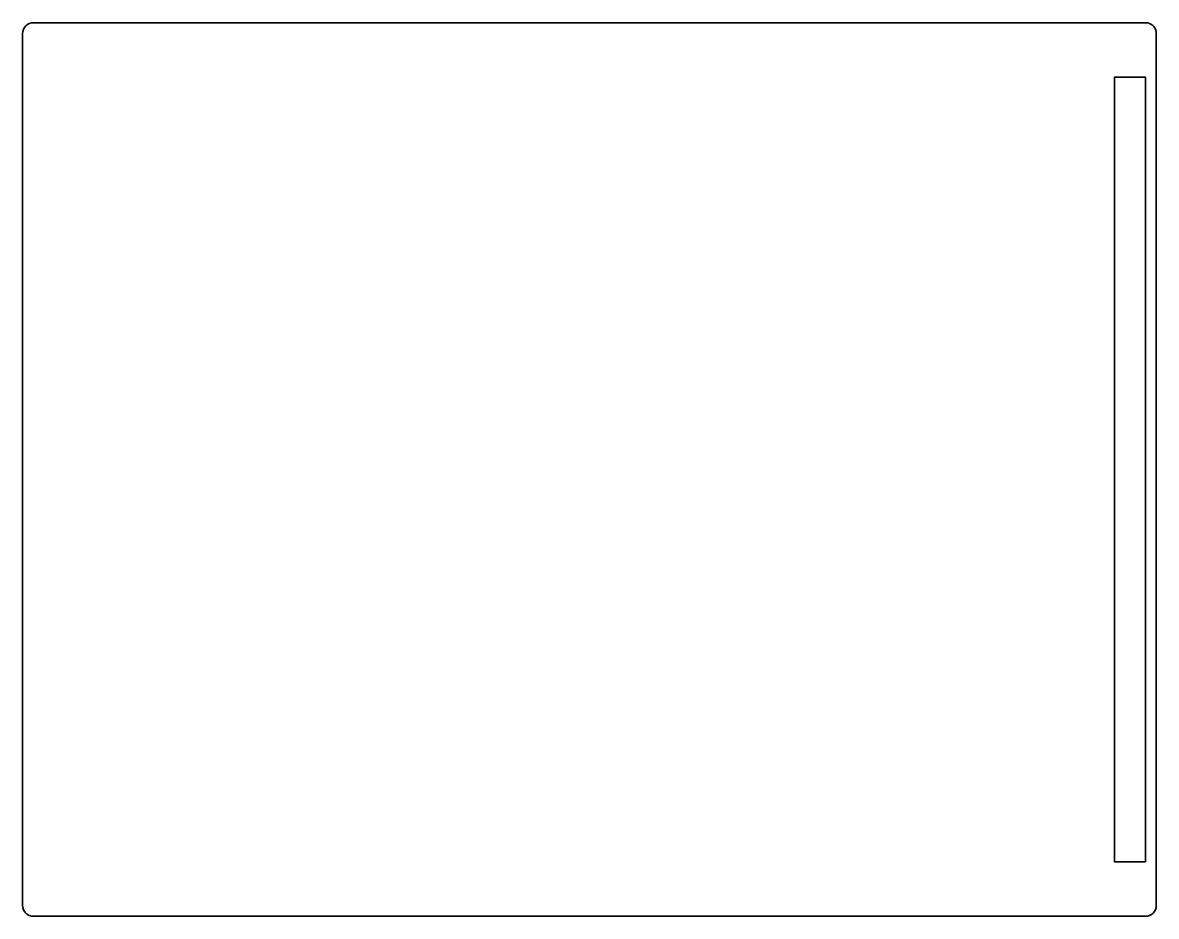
# Model space of a CAD drawing. Header units: inches. Extents: x 11.6 to 37.6, y -34 to -13.5.
import ezdxf

# ---------------------------------------------------------------- set-up
doc = ezdxf.new("R2010")
doc.units = ezdxf.units.IN
doc.header["$MEASUREMENT"] = 0
doc.layers.add('Outline', color=7, linetype='Continuous', lineweight=0)
doc.layers.add('Pocket', color=7, linetype='Continuous', lineweight=0)

msp = doc.modelspace()

# ---------------------------------------------------------------- linework, layer by layer
at = {"layer": 'Outline', "color": 18, "lineweight": 35, "true_color": 0x000000}
msp.add_open_spline([(37.357, -34.016), (37.357, -34.016), (11.857, -34.016), (11.857, -34.016), (11.719, -34.016), (11.607, -33.904), (11.607, -33.766), (11.607, -33.766), (11.607, -13.766), (11.607, -13.766), (11.607, -13.628), (11.719, -13.516), (11.857, -13.516), (11.857, -13.516), (37.357, -13.516), (37.357, -13.516), (37.495, -13.516), (37.607, -13.628), (37.607, -13.766), (37.607, -13.766), (37.607, -33.766), (37.607, -33.766), (37.607, -33.904), (37.495, -34.016), (37.357, -34.016)], degree=3, knots=[0, 0, 0, 0, 1, 1, 1, 2, 2, 2, 3, 3, 3, 4, 4, 4, 5, 5, 5, 6, 6, 6, 7, 7, 7, 8, 8, 8, 8], dxfattribs=at)
at = {"layer": 'Pocket', "color": 18, "lineweight": 35, "true_color": 0x000000}
msp.add_lwpolyline([(37.357, -32.766), (36.649, -32.766), (36.649, -14.766), (37.357, -14.766)], close=True, dxfattribs=at)

doc.saveas('drawing.dxf')
